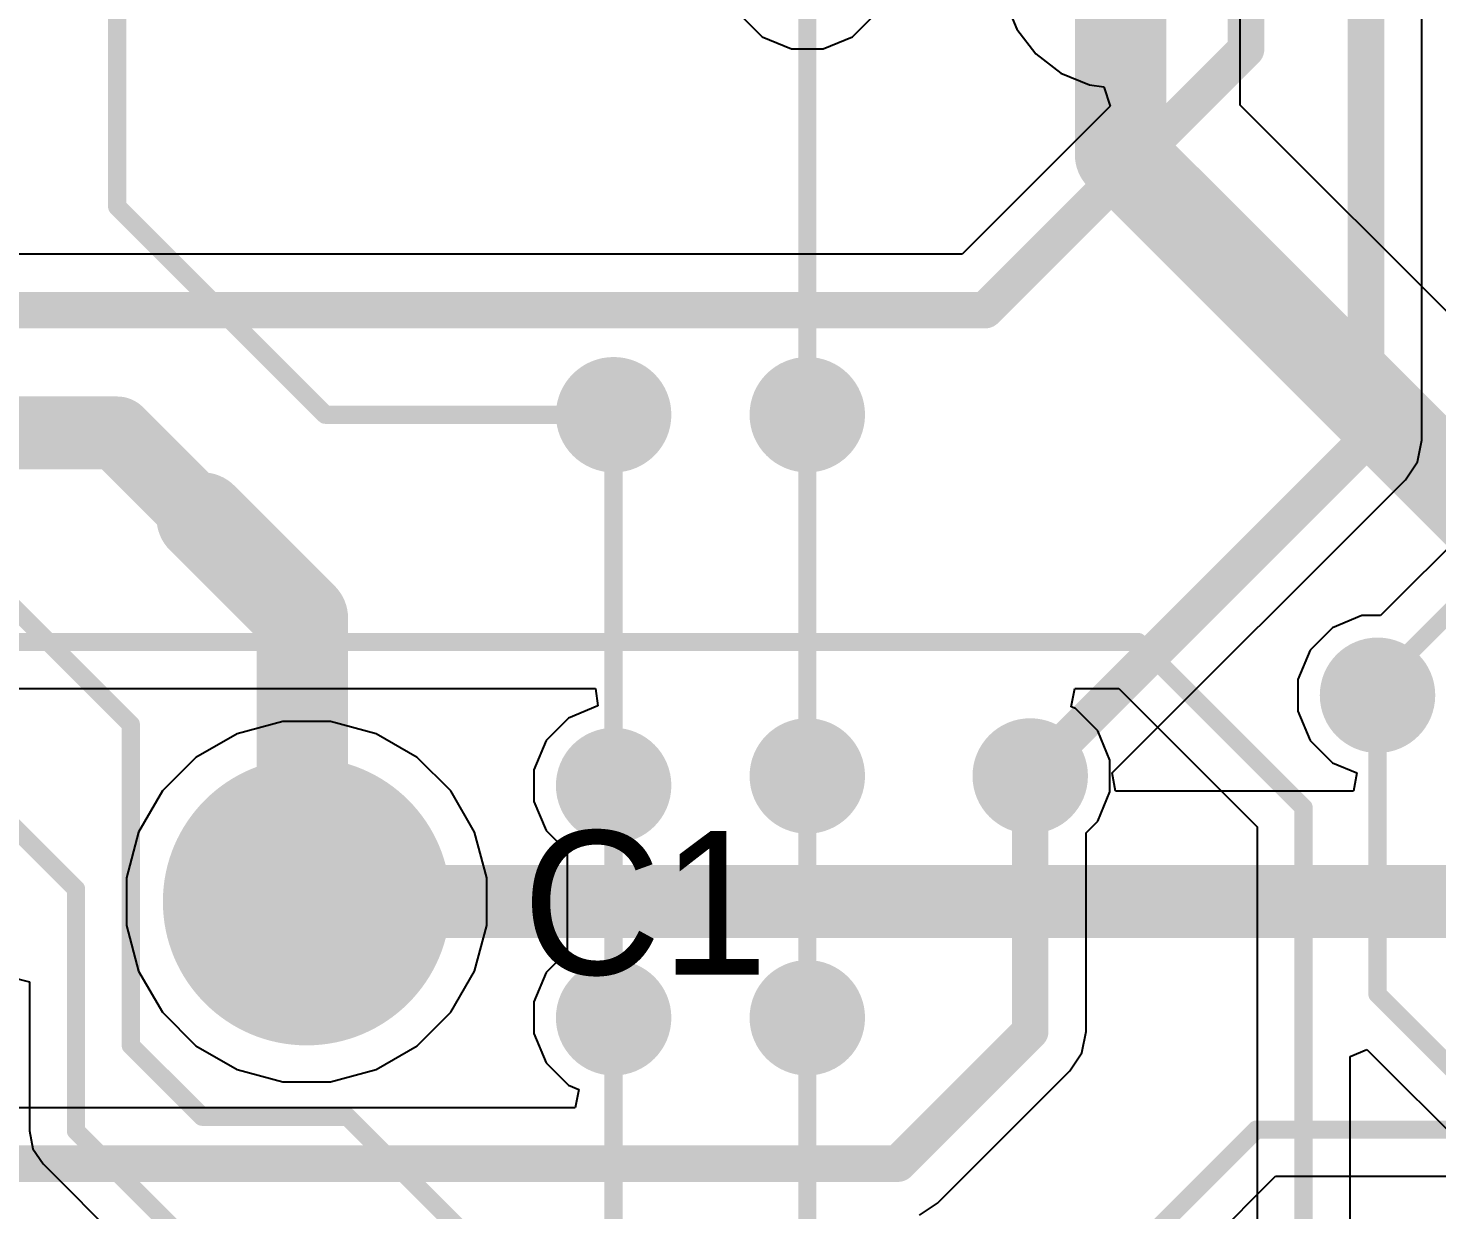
# Model space of a CAD drawing. Header units: millimetres. Extents: x -0.36 to 5.33, y -0.63 to 3.45.
# Drawn here: x 3.5176 to 3.9034, y 0.9322 to 1.2559 of the extents above; entities that cross this region are included whole.
import ezdxf

# ---------------------------------------------------------------- set-up
doc = ezdxf.new("R2010")
doc.units = ezdxf.units.MM
doc.header["$MEASUREMENT"] = 0
for name, color, linetype in [('BottomLayer', 5, 'Continuous'), ('BottomSolder', 6, 'Continuous'), ('MultiLayer', 9, 'Continuous'), ('PadHoleLayer', 156, 'Continuous'), ('TopLayer', 1, 'Continuous'), ('TopOverlay', 2, 'Continuous'), ('TopSolder', 216, 'Continuous'), ('ViaHoleLayer', 16, 'Continuous')]:
    doc.layers.add(name, color=color, linetype=linetype)

# ---------------------------------------------------------------- blocks, each defined once
blk = doc.blocks.new('1_1376430_8_1')
at = {"layer": 'BottomLayer'}
h = blk.add_hatch(color=5, dxfattribs=at)
edge = h.paths.add_edge_path()
edge.add_arc((0.93504, 0.32382), 0.03937, 0, 360)
at = {"layer": 'BottomSolder'}
h = blk.add_hatch(color=6, dxfattribs=at)
edge = h.paths.add_edge_path()
edge.add_arc((0.93504, 0.32382), 0.03937, 0, 360)
at = {"layer": 'MultiLayer'}
h = blk.add_hatch(color=9, dxfattribs=at)
edge = h.paths.add_edge_path()
edge.add_arc((0.93504, 0.32382), 0.03937, 0, 360)
at = {"layer": 'PadHoleLayer'}
h = blk.add_hatch(color=156, dxfattribs=at)
edge = h.paths.add_edge_path()
edge.add_arc((0.93504, 0.32382), 0.02382, 0, 360)
at = {"layer": 'TopLayer'}
h = blk.add_hatch(color=1, dxfattribs=at)
edge = h.paths.add_edge_path()
edge.add_arc((0.93504, 0.32382), 0.03937, 0, 360)
at = {"layer": 'TopSolder'}
h = blk.add_hatch(color=216, dxfattribs=at)
edge = h.paths.add_edge_path()
edge.add_arc((0.93504, 0.32382), 0.03937, 0, 360)
at = {"layer": 'TopOverlay'}
blk.add_text('C1', height=0.03937, dxfattribs=at).set_placement((0.99409, 0.30385))

msp = doc.modelspace()

# ---------------------------------------------------------------- hatches: boundary and pattern name
at = {"layer": 'BottomLayer'}
h = msp.add_hatch(color=5, dxfattribs=at)
edge = h.paths.add_edge_path()
edge.add_arc((3.67796, 1.15), 0.01181, 0, 360)
h = msp.add_hatch(color=5, dxfattribs=at)
edge = h.paths.add_edge_path()
edge.add_arc((3.731, 1.15), 0.01181, 0, 360)
h = msp.add_hatch(color=5, dxfattribs=at)
edge = h.paths.add_edge_path()
edge.add_arc((3.88716, 1.07315), 0.01181, 0, 360)
h = msp.add_hatch(color=5, dxfattribs=at)
edge = h.paths.add_edge_path()
edge.add_arc((3.731, 1.05104), 0.01181, 0, 360)
h = msp.add_hatch(color=5, dxfattribs=at)
edge = h.paths.add_edge_path()
edge.add_arc((3.79205, 1.05104), 0.01181, 0, 360)
h = msp.add_hatch(color=5, dxfattribs=at)
edge = h.paths.add_edge_path()
edge.add_arc((3.67796, 1.04842), 0.01181, 0, 360)
h = msp.add_hatch(color=5, dxfattribs=at)
edge = h.paths.add_edge_path()
edge.add_arc((3.67796, 0.9848), 0.01181, 0, 360)
h = msp.add_hatch(color=5, dxfattribs=at)
edge = h.paths.add_edge_path()
edge.add_arc((3.731, 0.9848), 0.01181, 0, 360)
at = {"layer": 'BottomSolder'}
h = msp.add_hatch(color=6, dxfattribs=at)
edge = h.paths.add_edge_path()
edge.add_arc((3.67796, 1.15), 0.01581, 0, 360)
h = msp.add_hatch(color=6, dxfattribs=at)
edge = h.paths.add_edge_path()
edge.add_arc((3.731, 1.15), 0.01581, 0, 360)
h = msp.add_hatch(color=6, dxfattribs=at)
edge = h.paths.add_edge_path()
edge.add_arc((3.88716, 1.07315), 0.01581, 0, 360)
h = msp.add_hatch(color=6, dxfattribs=at)
edge = h.paths.add_edge_path()
edge.add_arc((3.731, 1.05104), 0.01581, 0, 360)
h = msp.add_hatch(color=6, dxfattribs=at)
edge = h.paths.add_edge_path()
edge.add_arc((3.79205, 1.05104), 0.01581, 0, 360)
h = msp.add_hatch(color=6, dxfattribs=at)
edge = h.paths.add_edge_path()
edge.add_arc((3.67796, 1.04842), 0.01581, 0, 360)
h = msp.add_hatch(color=6, dxfattribs=at)
edge = h.paths.add_edge_path()
edge.add_arc((3.67796, 0.9848), 0.01581, 0, 360)
h = msp.add_hatch(color=6, dxfattribs=at)
edge = h.paths.add_edge_path()
edge.add_arc((3.731, 0.9848), 0.01581, 0, 360)
at = {"layer": 'TopLayer'}
h = msp.add_hatch(color=1, dxfattribs=at)
edge = h.paths.add_edge_path()
edge.add_arc((3.67796, 1.15), 0.01181, 0, 360)
h = msp.add_hatch(color=1, dxfattribs=at)
edge = h.paths.add_edge_path()
edge.add_arc((3.731, 1.15), 0.01181, 0, 360)
h = msp.add_hatch(color=1, dxfattribs=at)
edge = h.paths.add_edge_path()
edge.add_arc((3.88716, 1.07315), 0.01181, 0, 360)
h = msp.add_hatch(color=1, dxfattribs=at)
edge = h.paths.add_edge_path()
edge.add_arc((3.731, 1.05104), 0.01181, 0, 360)
h = msp.add_hatch(color=1, dxfattribs=at)
edge = h.paths.add_edge_path()
edge.add_arc((3.79205, 1.05104), 0.01181, 0, 360)
h = msp.add_hatch(color=1, dxfattribs=at)
edge = h.paths.add_edge_path()
edge.add_arc((3.67796, 1.04842), 0.01181, 0, 360)
h = msp.add_hatch(color=1, dxfattribs=at)
edge = h.paths.add_edge_path()
edge.add_arc((3.67796, 0.9848), 0.01181, 0, 360)
h = msp.add_hatch(color=1, dxfattribs=at)
edge = h.paths.add_edge_path()
edge.add_arc((3.731, 0.9848), 0.01181, 0, 360)
at = {"layer": 'TopSolder'}
h = msp.add_hatch(color=216, dxfattribs=at)
edge = h.paths.add_edge_path()
edge.add_arc((3.67796, 1.15), 0.01581, 0, 360)
h = msp.add_hatch(color=216, dxfattribs=at)
edge = h.paths.add_edge_path()
edge.add_arc((3.731, 1.15), 0.01581, 0, 360)
h = msp.add_hatch(color=216, dxfattribs=at)
edge = h.paths.add_edge_path()
edge.add_arc((3.88716, 1.07315), 0.01581, 0, 360)
h = msp.add_hatch(color=216, dxfattribs=at)
edge = h.paths.add_edge_path()
edge.add_arc((3.731, 1.05104), 0.01581, 0, 360)
h = msp.add_hatch(color=216, dxfattribs=at)
edge = h.paths.add_edge_path()
edge.add_arc((3.79205, 1.05104), 0.01581, 0, 360)
h = msp.add_hatch(color=216, dxfattribs=at)
edge = h.paths.add_edge_path()
edge.add_arc((3.67796, 1.04842), 0.01581, 0, 360)
h = msp.add_hatch(color=216, dxfattribs=at)
edge = h.paths.add_edge_path()
edge.add_arc((3.67796, 0.9848), 0.01581, 0, 360)
h = msp.add_hatch(color=216, dxfattribs=at)
edge = h.paths.add_edge_path()
edge.add_arc((3.731, 0.9848), 0.01581, 0, 360)
at = {"layer": 'ViaHoleLayer'}
h = msp.add_hatch(color=16, dxfattribs=at)
edge = h.paths.add_edge_path()
edge.add_arc((3.67796, 1.15), 0.00591, 0, 360)
h = msp.add_hatch(color=16, dxfattribs=at)
edge = h.paths.add_edge_path()
edge.add_arc((3.731, 1.15), 0.00591, 0, 360)
h = msp.add_hatch(color=16, dxfattribs=at)
edge = h.paths.add_edge_path()
edge.add_arc((3.88716, 1.07315), 0.00591, 0, 360)
h = msp.add_hatch(color=16, dxfattribs=at)
edge = h.paths.add_edge_path()
edge.add_arc((3.67796, 1.04842), 0.00591, 0, 360)
h = msp.add_hatch(color=16, dxfattribs=at)
edge = h.paths.add_edge_path()
edge.add_arc((3.731, 1.05104), 0.00591, 0, 360)
h = msp.add_hatch(color=16, dxfattribs=at)
edge = h.paths.add_edge_path()
edge.add_arc((3.79205, 1.05104), 0.00591, 0, 360)
h = msp.add_hatch(color=16, dxfattribs=at)
edge = h.paths.add_edge_path()
edge.add_arc((3.67796, 0.9848), 0.00591, 0, 360)
h = msp.add_hatch(color=16, dxfattribs=at)
edge = h.paths.add_edge_path()
edge.add_arc((3.731, 0.9848), 0.00591, 0, 360)

# ---------------------------------------------------------------- linework, layer by layer
at = {"layer": 'BottomLayer'}
for p, q in [((3.89929, 1.14299), (3.89929, 1.536)), ((3.78512, 1.26352), (3.78839, 1.25561)), ((3.71251, 1.25965), (3.71865, 1.25351)), ((3.74335, 1.25351), (3.74949, 1.25965)), ((3.78839, 1.25561), (3.7936, 1.24882)), ((3.71865, 1.25351), (3.72666, 1.25019)), ((3.72666, 1.25019), (3.73534, 1.25019)), ((3.73534, 1.25019), (3.74335, 1.25351)), ((3.7936, 1.24882), (3.80039, 1.24361)), ((3.80039, 1.24361), (3.8083, 1.24034)), ((3.8083, 1.24034), (3.81218, 1.23983)), ((3.81218, 1.23983), (3.81397, 1.23455)), ((3.81397, 1.23455), (3.77337, 1.19394)), ((3.77337, 1.19394), (3.35071, 1.19394)), ((3.95889, 1.16589), (3.88796, 1.09496)), ((3.89813, 1.13714), (3.89929, 1.14299)), ((3.89481, 1.13218), (3.89813, 1.13714)), ((3.81451, 1.05187), (3.89481, 1.13218)), ((3.88282, 1.09496), (3.8748, 1.09164)), ((3.88796, 1.09496), (3.88282, 1.09496)), ((3.8748, 1.09164), (3.86867, 1.0855)), ((3.86867, 1.0855), (3.86535, 1.07749)), ((3.86535, 1.07749), (3.86535, 1.06881)), ((3.86535, 1.06881), (3.86867, 1.06079)), ((3.86867, 1.06079), (3.8748, 1.05466)), ((3.8748, 1.05466), (3.88153, 1.05187)), ((3.81542, 1.04687), (3.81451, 1.05187)), ((3.88153, 1.05187), (3.88054, 1.04687)), ((3.88054, 1.04687), (3.81542, 1.04687)), ((3.51298, 0.99595), (3.51798, 0.99461)), ((3.51798, 0.99461), (3.51798, 0.95379)), ((3.51798, 0.95379), (3.51895, 0.94891)), ((3.51895, 0.94891), (3.52172, 0.94478)), ((3.52172, 0.94478), (3.56296, 0.90353)), ((3.83074, 0.91291), (3.85924, 0.9414)), ((3.85924, 0.9414), (3.95008, 0.9414))]:
    msp.add_line(p, q, dxfattribs=at)
for points, const_width in [([(3.884, 1.14299), (3.884, 1.536)], 0.01), ([(3.85116, 1.25011), (3.85116, 1.48913)], 0.01), ([(3.7797, 1.17865), (3.85116, 1.25011)], 0.01), ([(3.33516, 1.17865), (3.7797, 1.17865)], 0.01), ([(3.88716, 1.07613), (3.97999, 1.16897)], 0.005), ([(3.004, 1.145), (3.542, 1.145)], 0.02), ([(3.542, 1.145), (3.56528, 1.12172)], 0.02), ([(3.67796, 1.0527), (3.67796, 1.15)], 0.005), ([(3.731, 1.05104), (3.731, 1.15)], 0.005), ([(3.79205, 1.05104), (3.884, 1.14299)], 0.01), ([(3.56528, 1.12172), (3.59274, 1.09426)], 0.025), ([(3.49672, 1.11417), (3.54573, 1.06517)], 0.005), ([(3.59274, 1.01776), (3.59274, 1.09426)], 0.025), ([(3.88716, 1.07315), (3.88716, 1.07613)], 0.005), ([(3.48732, 1.06348), (3.53073, 1.02007)], 0.005), ([(3.54573, 1.06517), (3.54573, 1.06517)], 0.005), ([(3.54573, 0.97724), (3.54573, 1.06517)], 0.005), ([(3.59274, 1.01776), (3.59389, 1.01661)], 0.02), ([(3.59389, 1.01661), (3.95215, 1.01661)], 0.02), ([(3.53073, 0.95379), (3.53073, 1.02007)], 0.005), ([(3.67796, 0.89028), (3.67796, 0.9848)], 0.005), ([(3.731, 0.86493), (3.731, 0.9848)], 0.005), ([(3.54573, 0.97724), (3.56528, 0.95769)], 0.005), ([(3.56528, 0.95769), (3.60505, 0.95769)], 0.005), ([(3.60505, 0.95769), (3.66447, 0.89827)], 0.005), ([(3.53073, 0.95379), (3.6057, 0.87882)], 0.005), ([(3.818, 0.91819), (3.85396, 0.95415)], 0.005), ([(3.85396, 0.95415), (3.96818, 0.95415)], 0.005)]:
    msp.add_lwpolyline(points, dxfattribs=dict(at, const_width=const_width))
for points, const_width in [([(3.84866, 1.25011, 1), (3.85366, 1.25011, 1)], 0.005), ([(3.84866, 1.25011, 1), (3.85366, 1.25011, 1)], 0.005), ([(3.7772, 1.17865, 1), (3.7822, 1.17865, 1)], 0.005), ([(3.7772, 1.17865, 1), (3.7822, 1.17865, 1)], 0.005), ([(3.537, 1.145, 1), (3.547, 1.145, 1)], 0.01), ([(3.537, 1.145, 1), (3.547, 1.145, 1)], 0.01), ([(3.67671, 1.15, 1), (3.67921, 1.15, 1)], 0.0025), ([(3.72975, 1.15, 1), (3.73225, 1.15, 1)], 0.0025), ([(3.8815, 1.14299, 1), (3.8865, 1.14299, 1)], 0.005), ([(3.8815, 1.14299, 1), (3.8865, 1.14299, 1)], 0.005), ([(3.55903, 1.12172, 1), (3.57153, 1.12172, 1)], 0.0125), ([(3.56028, 1.12172, 1), (3.57028, 1.12172, 1)], 0.01), ([(3.58649, 1.09426, 1), (3.59899, 1.09426, 1)], 0.0125), ([(3.58649, 1.09426, 1), (3.59899, 1.09426, 1)], 0.0125), ([(3.88591, 1.07613, 1), (3.88841, 1.07613, 1)], 0.0025), ([(3.88591, 1.07613, 1), (3.88841, 1.07613, 1)], 0.0025), ([(3.88591, 1.07315, 1), (3.88841, 1.07315, 1)], 0.0025), ([(3.54448, 1.06517, 1), (3.54698, 1.06517, 1)], 0.0025), ([(3.54448, 1.06517, 1), (3.54698, 1.06517, 1)], 0.0025), ([(3.54448, 1.06517, 1), (3.54698, 1.06517, 1)], 0.0025), ([(3.54448, 1.06517, 1), (3.54698, 1.06517, 1)], 0.0025), ([(3.67671, 1.0527, 1), (3.67921, 1.0527, 1)], 0.0025), ([(3.72975, 1.05104, 1), (3.73225, 1.05104, 1)], 0.0025), ([(3.78955, 1.05104, 1), (3.79455, 1.05104, 1)], 0.005), ([(3.58649, 1.01776, 1), (3.59899, 1.01776, 1)], 0.0125), ([(3.58774, 1.01776, 1), (3.59774, 1.01776, 1)], 0.01), ([(3.58889, 1.01661, 1), (3.59889, 1.01661, 1)], 0.01), ([(3.58889, 1.01661, 1), (3.59889, 1.01661, 1)], 0.01), ([(3.52948, 1.02007, 1), (3.53198, 1.02007, 1)], 0.0025), ([(3.52948, 1.02007, 1), (3.53198, 1.02007, 1)], 0.0025), ([(3.67671, 0.9848, 1), (3.67921, 0.9848, 1)], 0.0025), ([(3.72975, 0.9848, 1), (3.73225, 0.9848, 1)], 0.0025), ([(3.54448, 0.97724, 1), (3.54698, 0.97724, 1)], 0.0025), ([(3.54448, 0.97724, 1), (3.54698, 0.97724, 1)], 0.0025), ([(3.56403, 0.95769, 1), (3.56653, 0.95769, 1)], 0.0025), ([(3.56403, 0.95769, 1), (3.56653, 0.95769, 1)], 0.0025), ([(3.6038, 0.95769, 1), (3.6063, 0.95769, 1)], 0.0025), ([(3.6038, 0.95769, 1), (3.6063, 0.95769, 1)], 0.0025), ([(3.52948, 0.95379, 1), (3.53198, 0.95379, 1)], 0.0025), ([(3.52948, 0.95379, 1), (3.53198, 0.95379, 1)], 0.0025), ([(3.85271, 0.95415, 1), (3.85521, 0.95415, 1)], 0.0025), ([(3.85271, 0.95415, 1), (3.85521, 0.95415, 1)], 0.0025)]:
    msp.add_lwpolyline(points, format="xyb", close=True, dxfattribs=dict(at, const_width=const_width))
at = {"layer": 'TopLayer'}
for p, q in [((3.84956, 1.2348), (3.84956, 1.272)), ((3.97533, 1.10902), (3.84956, 1.2348)), ((3.26127, 1.07499), (3.67303, 1.07499)), ((3.67303, 1.07499), (3.67362, 1.07023)), ((3.8033, 1.06999), (3.8043, 1.07499)), ((3.8043, 1.07499), (3.81629, 1.07499)), ((3.81629, 1.07499), (3.85416, 1.03713)), ((3.67362, 1.07023), (3.6656, 1.06691)), ((3.80441, 1.06953), (3.8033, 1.06999)), ((3.81054, 1.0634), (3.80441, 1.06953)), ((3.58739, 1.06598), (3.57483, 1.06262)), ((3.60039, 1.06598), (3.58739, 1.06598)), ((3.61294, 1.06262), (3.60039, 1.06598)), ((3.6656, 1.06691), (3.65947, 1.06078)), ((3.57483, 1.06262), (3.56357, 1.05612)), ((3.6242, 1.05612), (3.61294, 1.06262)), ((3.81386, 1.05538), (3.81054, 1.0634)), ((3.65947, 1.06078), (3.65614, 1.05276)), ((3.56357, 1.05612), (3.55438, 1.04693)), ((3.63339, 1.04693), (3.6242, 1.05612)), ((3.81386, 1.0467), (3.81386, 1.05538)), ((3.65614, 1.05276), (3.65614, 1.04409)), ((3.55438, 1.04693), (3.54788, 1.03567)), ((3.63989, 1.03567), (3.63339, 1.04693)), ((3.81054, 1.03869), (3.81386, 1.0467)), ((3.65614, 1.04409), (3.65947, 1.03607)), ((3.80734, 1.03549), (3.81054, 1.03869)), ((3.54788, 1.03567), (3.54452, 1.02311)), ((3.64326, 1.02311), (3.63989, 1.03567)), ((3.65947, 1.03607), (3.66521, 1.03032)), ((3.80734, 0.98105), (3.80734, 1.03549)), ((3.85416, 1.03713), (3.85416, 0.56612)), ((3.66521, 1.03032), (3.66521, 1.0029)), ((3.54452, 1.02311), (3.54452, 1.01011)), ((3.64326, 1.01011), (3.64326, 1.02311)), ((3.54452, 1.01011), (3.54788, 0.99756)), ((3.63989, 0.99756), (3.64326, 1.01011)), ((3.66521, 1.0029), (3.65947, 0.99716)), ((3.54788, 0.99756), (3.55438, 0.9863)), ((3.63339, 0.9863), (3.63989, 0.99756)), ((3.65947, 0.99716), (3.65614, 0.98914)), ((3.65614, 0.98914), (3.65614, 0.98046)), ((3.55438, 0.9863), (3.56357, 0.97711)), ((3.6242, 0.97711), (3.63339, 0.9863)), ((3.65614, 0.98046), (3.65947, 0.97245)), ((3.80618, 0.9752), (3.80734, 0.98105)), ((3.56357, 0.97711), (3.57483, 0.97061)), ((3.61294, 0.97061), (3.6242, 0.97711)), ((3.87965, 0.9742), (3.88427, 0.97611)), ((3.88427, 0.97611), (3.9276, 0.93278)), ((3.65947, 0.97245), (3.6656, 0.96631)), ((3.80287, 0.97024), (3.80618, 0.9752)), ((3.87965, 0.5714), (3.87965, 0.9742)), ((3.57483, 0.97061), (3.58739, 0.96724)), ((3.60039, 0.96724), (3.61294, 0.97061)), ((3.76665, 0.93402), (3.80287, 0.97024)), ((3.58739, 0.96724), (3.60039, 0.96724)), ((3.6656, 0.96631), (3.66845, 0.96513)), ((3.66845, 0.96513), (3.66745, 0.96013)), ((3.66745, 0.96013), (3.21602, 0.96013)), ((3.76169, 0.93071), (3.76665, 0.93402))]:
    msp.add_line(p, q, dxfattribs=at)
for points, const_width in [([(3.542, 1.207), (3.542, 1.28226)], 0.005), ([(3.81678, 1.22122), (3.81678, 1.272)], 0.025), ([(3.731, 1.15), (3.731, 1.272)], 0.005), ([(3.81678, 1.22122), (3.95215, 1.08584)], 0.025), ([(3.542, 1.207), (3.599, 1.15)], 0.005), ([(3.599, 1.15), (3.67796, 1.15)], 0.005), ([(3.26127, 1.08773), (3.82157, 1.08773)], 0.005), ([(3.82157, 1.08773), (3.8669, 1.0424)], 0.005), ([(3.88716, 0.99125), (3.88716, 1.07315)], 0.005), ([(3.731, 0.9848), (3.731, 1.05104)], 0.005), ([(3.79205, 0.98105), (3.79205, 1.05104)], 0.01), ([(3.67796, 0.9848), (3.67796, 1.04842)], 0.005), ([(3.8669, 0.56612), (3.8669, 1.0424)], 0.005), ([(3.88716, 0.99125), (3.94034, 0.93806)], 0.005), ([(3.75584, 0.94484), (3.79205, 0.98105)], 0.01), ([(3.20047, 0.94484), (3.75584, 0.94484)], 0.01)]:
    msp.add_lwpolyline(points, dxfattribs=dict(at, const_width=const_width))
for points, const_width in [([(3.81053, 1.22122, 1), (3.82303, 1.22122, 1)], 0.0125), ([(3.81053, 1.22122, 1), (3.82303, 1.22122, 1)], 0.0125), ([(3.54075, 1.207, 1), (3.54325, 1.207, 1)], 0.0025), ([(3.54075, 1.207, 1), (3.54325, 1.207, 1)], 0.0025), ([(3.59775, 1.15, 1), (3.60025, 1.15, 1)], 0.0025), ([(3.59775, 1.15, 1), (3.60025, 1.15, 1)], 0.0025), ([(3.67671, 1.15, 1), (3.67921, 1.15, 1)], 0.0025), ([(3.72975, 1.15, 1), (3.73225, 1.15, 1)], 0.0025), ([(3.82032, 1.08773, 1), (3.82282, 1.08773, 1)], 0.0025), ([(3.82032, 1.08773, 1), (3.82282, 1.08773, 1)], 0.0025), ([(3.88591, 1.07315, 1), (3.88841, 1.07315, 1)], 0.0025), ([(3.72975, 1.05104, 1), (3.73225, 1.05104, 1)], 0.0025), ([(3.78955, 1.05104, 1), (3.79455, 1.05104, 1)], 0.005), ([(3.67671, 1.04842, 1), (3.67921, 1.04842, 1)], 0.0025), ([(3.86565, 1.0424, 1), (3.86815, 1.0424, 1)], 0.0025), ([(3.86565, 1.0424, 1), (3.86815, 1.0424, 1)], 0.0025), ([(3.88591, 0.99125, 1), (3.88841, 0.99125, 1)], 0.0025), ([(3.88591, 0.99125, 1), (3.88841, 0.99125, 1)], 0.0025), ([(3.67671, 0.9848, 1), (3.67921, 0.9848, 1)], 0.0025), ([(3.72975, 0.9848, 1), (3.73225, 0.9848, 1)], 0.0025), ([(3.78955, 0.98105, 1), (3.79455, 0.98105, 1)], 0.005), ([(3.78955, 0.98105, 1), (3.79455, 0.98105, 1)], 0.005), ([(3.75334, 0.94484, 1), (3.75834, 0.94484, 1)], 0.005), ([(3.75334, 0.94484, 1), (3.75834, 0.94484, 1)], 0.005)]:
    msp.add_lwpolyline(points, format="xyb", close=True, dxfattribs=dict(at, const_width=const_width))

# ---------------------------------------------------------------- block references
msp.add_blockref('1_1376430_8_1', (2.65885, 0.69279))

doc.saveas('drawing.dxf')
